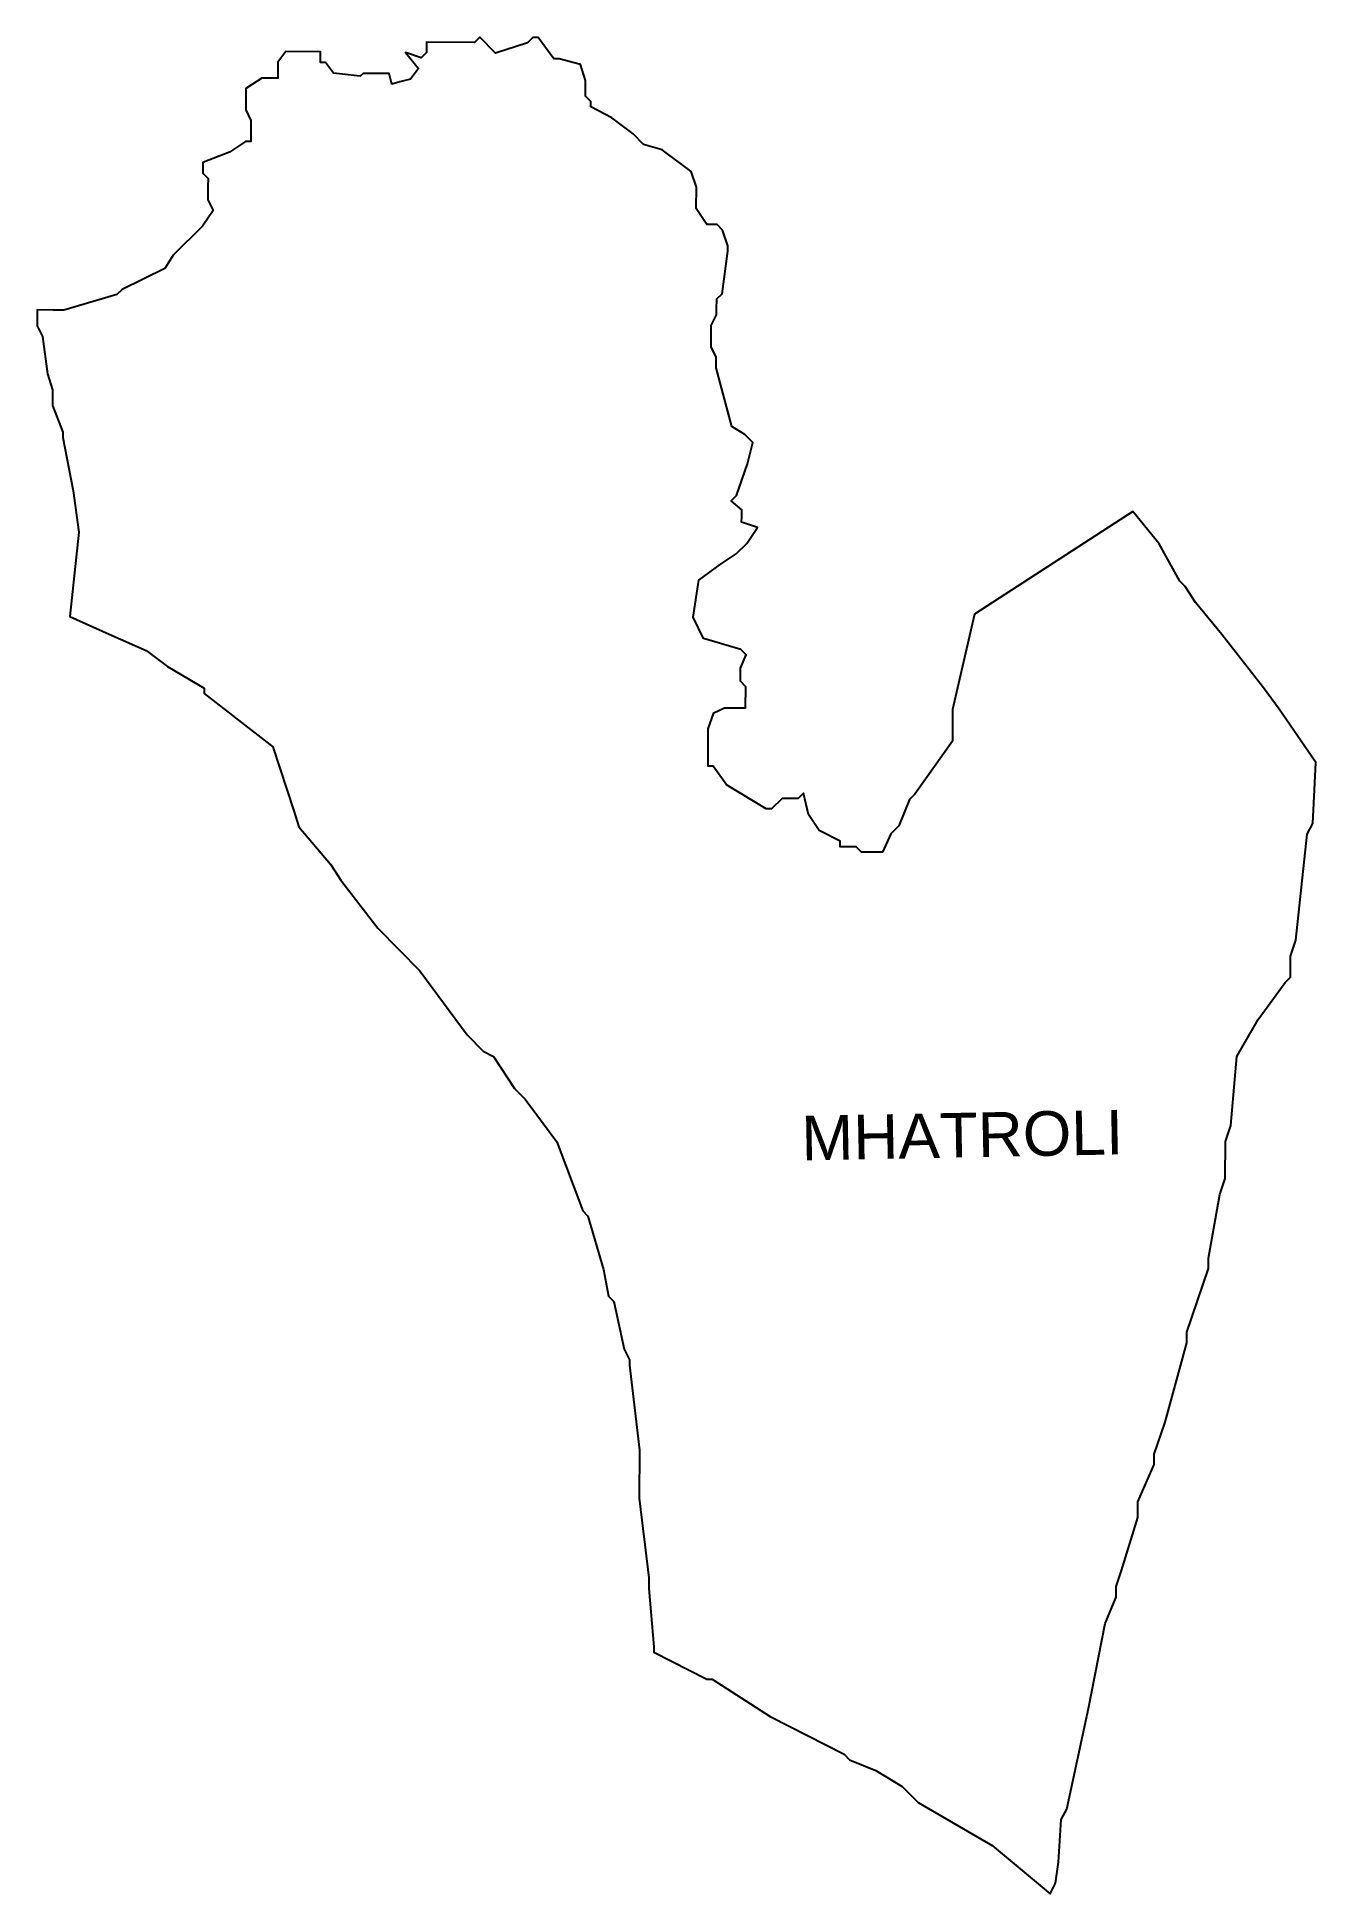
# Model space of a CAD drawing. Header units: metres. Extents: x 274532 to 282320, y 2072831 to 2078806.
# Drawn here: x 279201 to 282320, y 2073612 to 2078140 of the extents above.
import ezdxf

# ---------------------------------------------------------------- set-up
doc = ezdxf.new("R2010")
doc.units = ezdxf.units.M
doc.header["$MEASUREMENT"] = 0
doc.layers.add('VILLAGE BOUNDRY', color=10, linetype='Continuous')
doc.layers.add('VILLAGE NAME', color=250, linetype='Continuous')
doc.styles.get("Standard").update_dxf_attribs({"font": 'simplex.shx'})

msp = doc.modelspace()

# ---------------------------------------------------------------- linework, layer by layer
at = {"layer": 'VILLAGE BOUNDRY'}
msp.add_lwpolyline([(282126.5, 2075653.7), (282178.9, 2075743.9), (282244.3, 2075834.1), (282257.4, 2075846.9), (282257.7, 2075898.7), (282271, 2075937.5), (282298.7, 2076196.1), (282311.9, 2076221.9), (282319.5, 2076370.4), (282230.4, 2076500.5), (282192.1, 2076552.7), (282090, 2076683), (282026.1, 2076761.2), (282000.7, 2076800.2), (281987.9, 2076813.3), (281937.1, 2076904.3), (281873.2, 2076982.5), (281487.1, 2076732.8), (281433.7, 2076500.2), (281433.1, 2076422.5), (281341.5, 2076293.7), (281328.5, 2076280.9), (281302.1, 2076216.3), (281282.6, 2076197.1), (281262.8, 2076151.9), (281248.1, 2076152.1), (281211.1, 2076152.3), (281198.2, 2076165.3), (281159.4, 2076165.3), (281159.5, 2076178.5), (281107.9, 2076204.8), (281082.3, 2076243.8), (281069.7, 2076295.7), (281056.7, 2076282.9), (281017.8, 2076283.1), (280991.8, 2076257.4), (280978.8, 2076257.5), (280882.2, 2076316.5), (280850.1, 2076362), (280837.2, 2076362.1), (280837.9, 2076452.7), (280851.1, 2076491.5), (280877.1, 2076504.2), (280928.9, 2076504.2), (280929.2, 2076555.6), (280916.4, 2076568.7), (280916.6, 2076601), (280929.8, 2076633.3), (280916.9, 2076646.4), (280826.5, 2076672.9), (280801, 2076724.9), (280814.6, 2076815.4), (280866.7, 2076853.8), (280905.7, 2076879.4), (280931.8, 2076905.1), (280957.9, 2076943.8), (280938.6, 2076950.4), (280919.2, 2076957), (280919.3, 2076970), (280919.3, 2076987.1), (280893.7, 2077009), (280906.7, 2077021.8), (280933.2, 2077099.3), (280946.5, 2077151), (280927.2, 2077170.5), (280895, 2077190.2), (280857.2, 2077332.9), (280857.4, 2077358.8), (280844.7, 2077384.7), (280845, 2077436.5), (280858.2, 2077462.3), (280858.2, 2077475.2), (280858.4, 2077501.1), (280871.5, 2077514), (280885.2, 2077617.4), (280885.3, 2077630.4), (280872.6, 2077669.3), (280859.8, 2077682.4), (280833.9, 2077682.5), (280808.3, 2077721.6), (280808.7, 2077773.4), (280796, 2077812.3), (280725.2, 2077864.6), (280680, 2077877.8), (280654.3, 2077903.9), (280602.8, 2077943.1), (280551.2, 2077969.4), (280551.3, 2077982.3), (280538.4, 2077995.4), (280538.7, 2078034.2), (280526.1, 2078073.1), (280474.4, 2078086.4), (280461.4, 2078086.5), (280423, 2078138.6), (280410.1, 2078138.6), (280397, 2078125.8), (280319.1, 2078100.3), (280280.6, 2078139.6), (280267.6, 2078126.8), (280151, 2078127.6), (280151, 2078101.8), (280137.8, 2078088.9), (280099.1, 2078102.1), (280131.2, 2078063.1), (280111.6, 2078037.3), (280085.7, 2078031), (280066.2, 2078024.7), (280059.9, 2078050.6), (279996.3, 2078050.6), (279988.7, 2078044.7), (279924, 2078051.6), (279904.7, 2078077.7), (279891.8, 2078077.8), (279892, 2078103.7), (279807.8, 2078104.3), (279788.2, 2078078.5), (279788, 2078039.7), (279749.1, 2078039.7), (279710.1, 2078014.3), (279709.7, 2077962.6), (279722.5, 2077936.6), (279722.5, 2077884.8), (279709.2, 2077884.8), (279670.2, 2077859.3), (279605.2, 2077833.9), (279605.1, 2077808), (279617.9, 2077795), (279617.7, 2077775.6), (279617.5, 2077743.2), (279630.3, 2077717.2), (279604.1, 2077678.6), (279532.4, 2077607.9), (279512.7, 2077575.7), (279408.8, 2077524.6), (279395.8, 2077511.8), (279266, 2077473.9), (279253.1, 2077474), (279240.2, 2077474), (279201.3, 2077474.4), (279201.1, 2077435.6), (279213.8, 2077409.6), (279226.1, 2077318.9), (279238.8, 2077279.9), (279238.5, 2077241.1), (279263.8, 2077176.2), (279263.8, 2077163.3), (279288.7, 2077033.6), (279302.5, 2076932.7), (279280.4, 2076726.5), (279376.8, 2076683.5), (279467.1, 2076644), (279518.6, 2076604.8), (279608.8, 2076552.3), (279608.7, 2076539.4), (279776.1, 2076408.7), (279826.7, 2076253), (279839.4, 2076214.1), (279916.4, 2076122.9), (279942, 2076083.9), (280031.7, 2075966.7), (280134.5, 2075862.4), (280249.9, 2075706.2), (280288.5, 2075667.1), (280314.2, 2075654), (280365.5, 2075575.9), (280391.2, 2075549.9), (280468.1, 2075445.7), (280531.6, 2075277), (280544.4, 2075264), (280582.3, 2075134.3), (280594.8, 2075069.4), (280607.6, 2075056.4), (280632.7, 2074939.7), (280645.4, 2074913.7), (280645.3, 2074900.8), (280669.7, 2074693.5), (280668.9, 2074577), (280693.1, 2074382.6), (280693.1, 2074356.7), (280705, 2074214.2), (280704.9, 2074201.3), (280833.9, 2074135.6), (280846.9, 2074135.5), (280988.6, 2074043.9), (281169.1, 2073952), (281182, 2073938.9), (281246.5, 2073912.6), (281311, 2073873.3), (281323.8, 2073860.2), (281349.5, 2073834.2), (281530, 2073729.3), (281671.5, 2073611.7), (281684.6, 2073637.5), (281691.5, 2073689.3), (281698.7, 2073792.8), (281711.8, 2073818.6), (281765.4, 2074064.1), (281805.8, 2074270.9), (281832.1, 2074335.5), (281832.3, 2074361.4), (281845.5, 2074400.1), (281885.3, 2074529.3), (281885.3, 2074568.1), (281925.1, 2074658.4), (281925.3, 2074684.3), (281951.7, 2074761.8), (282004.9, 2074955.6), (282005.1, 2074981.4), (282058, 2075136.4), (282058, 2075162.3), (282085.2, 2075317.4), (282098.5, 2075356.2), (282099.1, 2075446.8), (282112.3, 2075485.5)], close=True, dxfattribs=at)

# ---------------------------------------------------------------- texts
at = {"layer": 'VILLAGE NAME', "insert": (281063.8, 2075508.9), "char_height": 108.748, "attachment_point": 1, "rotation": 1.1028}
msp.add_mtext_dynamic_manual_height_columns('{\\fArial|b0|i0|c0|p34;MHATROLI}', width=726.929, gutter_width=543.7, heights=[182.6], dxfattribs=at)

doc.saveas('drawing.dxf')
